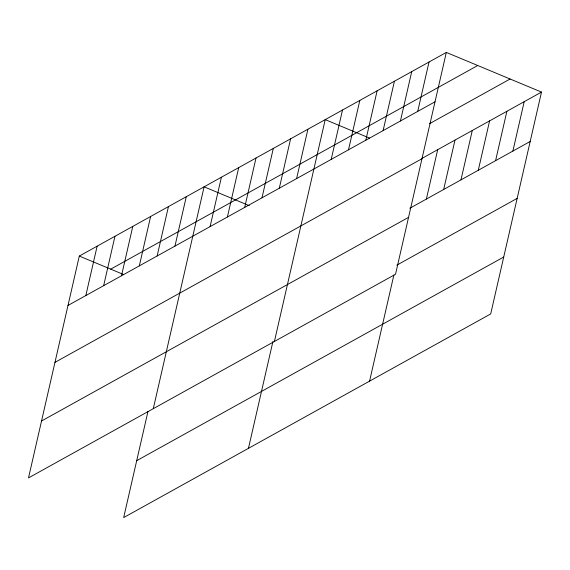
<?xml version="1.0" encoding="UTF-8"?>
<svg xmlns="http://www.w3.org/2000/svg" width="570" height="570" viewBox="0 0 570 570"><rect width="100%" height="100%" fill="white"/><g stroke="black" fill="none" stroke-linecap="round" stroke-linejoin="round"><path stroke-width="0.85" d="M446.331 52.419L79.308 256.065L28.5 477.916L395.516 274.27L446.331 52.419L541.5 92.084L490.692 313.935L123.669 517.581L147.965 411.519M85.828 295.559L97.135 246.176M103.654 285.67L114.962 236.279M121.481 275.773L132.789 226.39M139.308 265.884L150.615 216.5M157.135 255.994L168.442 206.604M174.962 246.105L186.269 196.714M153.287 408.676L204.096 186.825L249.254 205.649M210.088 226.611L221.402 177.22M227.394 217.006L238.702 167.623M244.694 207.409L256.001 158.025M261.993 197.804L273.308 148.421M279.3 188.207L290.607 138.823M296.599 178.609L307.914 129.219M248.456 448.341L272.945 341.416M274.405 341.473L325.214 119.622L369.559 138.104M331.206 159.408L342.513 110.017M348.505 149.803L359.82 100.42M365.812 140.206L377.119 90.815M383.111 130.601L394.426 81.218M400.418 121.004L411.725 71.62M417.717 111.399L429.025 62.016M369.574 381.138L393.863 275.075M426.374 199.072L437.689 149.689M443.681 189.468L454.988 140.085M460.98 179.871L472.288 130.487M478.28 170.273L489.594 120.883M495.587 160.669L506.894 111.285M512.886 151.071L524.201 101.681M110.715 269.154L477.738 65.507M68.001 305.449L435.017 101.802M429.602 123.654L510.093 78.995M421.886 158.453L541.5 92.084M54.962 362.363L421.985 158.716M409.823 208.257L530.193 141.467M41.532 421.002L408.555 217.355M396.791 265.171L517.154 198.381M136.707 460.667L503.723 257.02M79.308 256.065L123.662 274.548"/></g></svg>
